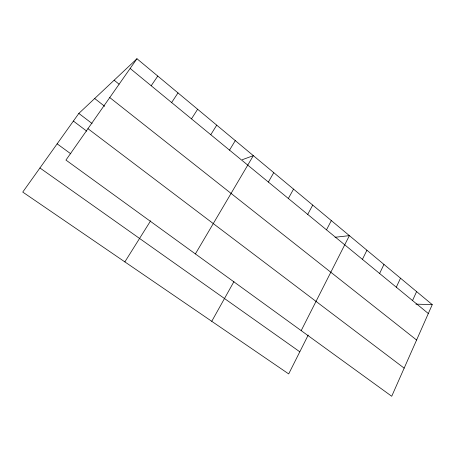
<?xml version="1.0" encoding="UTF-8"?>
<svg xmlns="http://www.w3.org/2000/svg" width="455" height="455" viewBox="0 0 455 455"><rect width="100%" height="100%" fill="white"/><g stroke="black" fill="none" stroke-linecap="round" stroke-linejoin="round"><path stroke-width="0.68" d="M432.25 304.628L391.721 396.265L65.947 160.075L136.961 58.735L432.25 304.628L415.904 304.128M412.531 300.55L416.604 291.598M396.305 287.213L400.508 278.198M379.607 273.489L383.957 264.418M362.425 259.361L366.923 250.233M308.206 335.073L288.697 373.913L22.75 192.078L78.834 113.42L136.961 58.735M301.187 330.626L349.389 235.633L335.051 237.277M326.502 229.838L331.331 220.59M307.716 214.402L312.721 205.097M288.351 198.482L293.538 189.121M211.751 321.304L233.938 281.611M268.376 182.063L273.756 172.644M195.388 253.918L253.338 155.65L242.305 159.705M229.519 150.127L235.286 140.612M210.773 134.714L216.728 125.159M124.858 261.898L150.65 220.76M191.481 118.863L197.635 109.263M171.632 102.546L177.996 92.905M151.196 85.75L157.777 76.07M39.938 167.969L299.805 351.795M57.148 143.837L70.843 153.853M73.38 121.064L86.74 131.154M87.946 128.68L404.159 368.14M78.834 113.42L92.086 123.527M94.685 98.502L104.684 106.311M109.757 97.552L416.598 340.022M114.131 80.211L119.068 84.181M130.147 68.449L428.314 313.523"/></g></svg>
